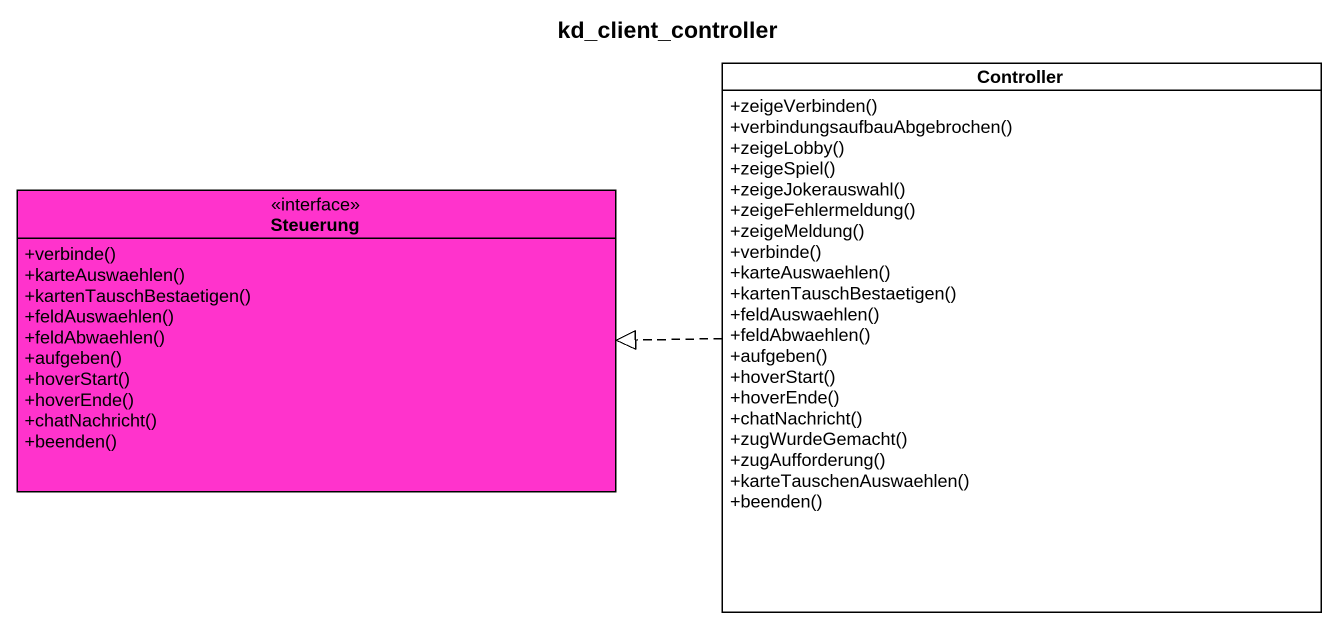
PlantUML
@startuml
title kd_client_controller
hide circle
hide empty members
skinparam classAttributeIconSize 0
class Controller {
  +zeigeVerbinden()
  +verbindungsaufbauAbgebrochen()
  +zeigeLobby()
  +zeigeSpiel()
  +zeigeJokerauswahl()
  +zeigeFehlermeldung()
  +zeigeMeldung()
  +verbinde()
  +karteAuswaehlen()
  +kartenTauschBestaetigen()
  +feldAuswaehlen()
  +feldAbwaehlen()
  +aufgeben()
  +hoverStart()
  +hoverEnde()
  +chatNachricht()
  +zugWurdeGemacht()
  +zugAufforderung()
  +karteTauschenAuswaehlen()
  +beenden()
}
interface Steuerung #FF33CC {
  +verbinde()
  +karteAuswaehlen()
  +kartenTauschBestaetigen()
  +feldAuswaehlen()
  +feldAbwaehlen()
  +aufgeben()
  +hoverStart()
  +hoverEnde()
  +chatNachricht()
  +beenden()
}
Controller .left.|> Steuerung
@enduml
